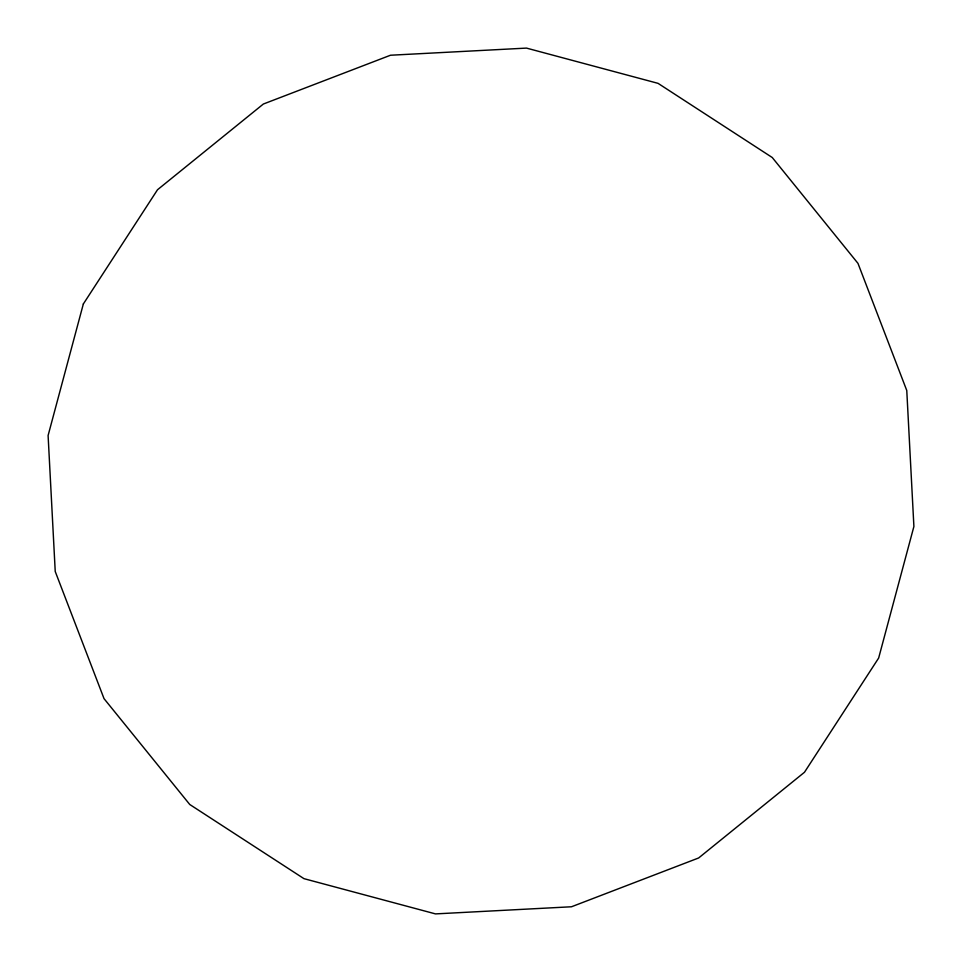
<?xml version="1.0" encoding="UTF-8"?>
<svg xmlns="http://www.w3.org/2000/svg" width="962" height="962" viewBox="0 0 962 962"><rect width="100%" height="100%" fill="white"/><g stroke="black" fill="none" stroke-linecap="round" stroke-linejoin="round"><path stroke-width="1.44" d="M83.345 303.956L48.1 435.497L55.231 571.5L104.028 698.64L189.742 804.485L303.956 878.655L435.497 913.9L571.5 906.769L698.64 857.972L804.485 772.258L878.655 658.044L913.9 526.503L906.769 390.5L857.972 263.36L772.258 157.515L658.044 83.345L526.503 48.1L390.5 55.231L263.36 104.028L157.515 189.742L83.345 303.956"/></g></svg>
